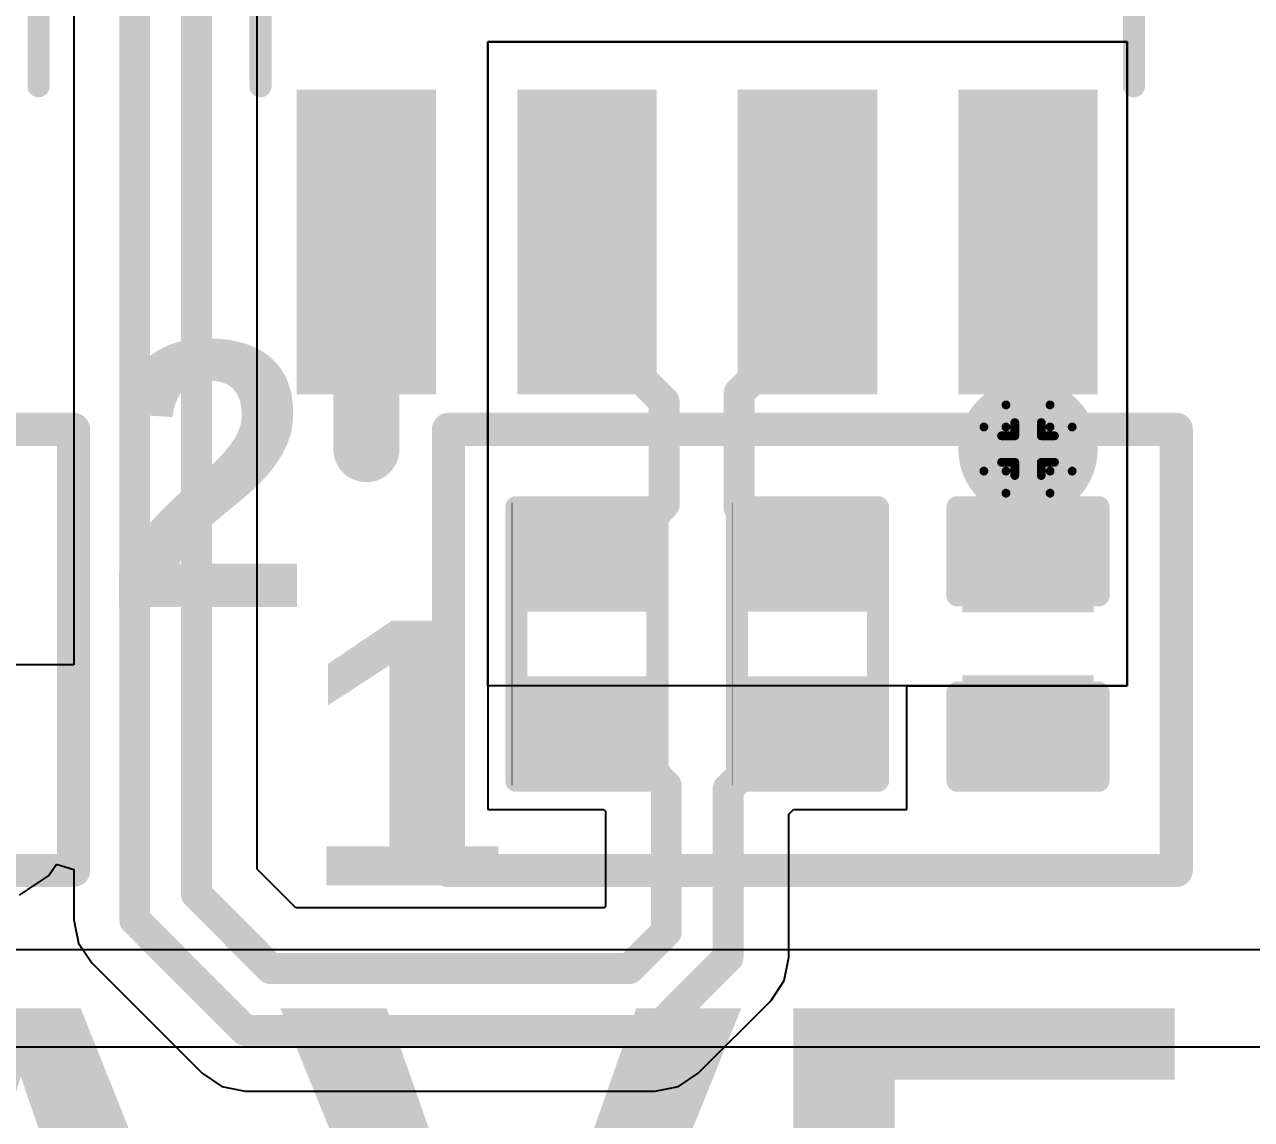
# Model space of a CAD drawing. Header units: inches. Extents: x -5 to 5258, y -4 to 5281.
# Drawn here: x 53.82 to 60.88, y 16.35 to 22.65 of the extents above; entities that cross this region are included whole.
import ezdxf

# ---------------------------------------------------------------- set-up
doc = ezdxf.new("R2010")
doc.units = ezdxf.units.IN
for name, color, linetype in [('Bottom Layer', 5, 'Continuous'), ('Bottom Solder', 6, 'Continuous'), ('Drill Drawing', 1, 'Continuous'), ('Top Layer', 1, 'Continuous'), ('Top Overlay', 2, 'Continuous'), ('Top Paste', 8, 'Continuous'), ('Top Solder', 216, 'Continuous'), ('Via Holes', 16, 'Continuous')]:
    doc.layers.add(name, color=color, linetype=linetype)
doc.styles.add('Arial Black_Bold', font='', dxfattribs={"height": 0.2})
doc.styles.add('Arial_Bold', font='', dxfattribs={"height": 0.2})
doc.styles.get('Arial Black_Bold').set_extended_font_data('Arial Black', bold=True)
doc.styles.get('Arial_Bold').set_extended_font_data('Arial', bold=True)

# ---------------------------------------------------------------- blocks, each defined once
blk = doc.blocks.new('SOIC_8_0_154___3_90___W______10')
at = {"layer": 'Top Layer'}
for points in [[(-3.474999399999999, 1.6050006), (-3.474999399999999, 2.2049994), (-1.92499996, 2.2049994), (-1.92499996, 1.6050006)], [(1.92499996, 1.6050006), (1.92499996, 2.2049994), (3.474999399999999, 2.2049994), (3.474999399999999, 1.6050006)], [(-3.474999399999999, 0.3350005999999998), (-3.474999399999999, 0.9349993999999998), (-1.92499996, 0.9349994), (-1.92499996, 0.3350006000000001)], [(1.92499996, 0.3350005999999998), (1.92499996, 0.9349993999999998), (3.474999399999999, 0.9349994), (3.474999399999999, 0.3350006000000001)], [(-3.474999399999999, -0.9349994), (-3.474999399999999, -0.3350006000000001), (-1.92499996, -0.3350005999999998), (-1.92499996, -0.9349993999999998)], [(1.92499996, -0.9349994), (1.92499996, -0.3350006000000001), (3.474999399999999, -0.3350005999999998), (3.474999399999999, -0.9349993999999998)], [(-3.474999399999999, -2.2049994), (-3.474999399999999, -1.6050006), (-1.92499996, -1.6050006), (-1.92499996, -2.2049994)], [(1.92499996, -2.2049994), (1.92499996, -1.6050006), (3.474999399999999, -1.6050006), (3.474999399999999, -2.2049994)]]:
    blk.add_hatch(color=1, dxfattribs=at).paths.add_polyline_path(points)
at = {"layer": 'Top Overlay'}
blk.add_hatch(color=2, dxfattribs=at).paths.add_polyline_path([(-1.83820816, 1.62498024), (-1.48260816, 1.62498024), (-1.48260816, 2.20918024), (-1.83820816, 2.20918024)])
at = {"layer": 'Top Paste'}
for points in [[(-3.474999399999999, 1.6050006), (-3.474999399999999, 2.2049994), (-1.92499996, 2.2049994), (-1.92499996, 1.6050006)], [(1.92499996, 1.6050006), (1.92499996, 2.2049994), (3.474999399999999, 2.2049994), (3.474999399999999, 1.6050006)], [(-3.474999399999999, 0.3350005999999998), (-3.474999399999999, 0.9349993999999998), (-1.92499996, 0.9349994), (-1.92499996, 0.3350006000000001)], [(1.92499996, 0.3350005999999998), (1.92499996, 0.9349993999999998), (3.474999399999999, 0.9349994), (3.474999399999999, 0.3350006000000001)], [(-3.474999399999999, -0.9349994), (-3.474999399999999, -0.3350006000000001), (-1.92499996, -0.3350005999999998), (-1.92499996, -0.9349993999999998)], [(1.92499996, -0.9349994), (1.92499996, -0.3350006000000001), (3.474999399999999, -0.3350005999999998), (3.474999399999999, -0.9349993999999998)], [(-3.474999399999999, -2.2049994), (-3.474999399999999, -1.6050006), (-1.92499996, -1.6050006), (-1.92499996, -2.2049994)], [(1.92499996, -2.2049994), (1.92499996, -1.6050006), (3.474999399999999, -1.6050006), (3.474999399999999, -2.2049994)]]:
    blk.add_hatch(color=8, dxfattribs=at).paths.add_polyline_path(points)
at = {"layer": 'Top Solder'}
for points in [[(-3.5765994, 1.5034006), (-3.5765994, 2.3065994), (-1.82339996, 2.3065994), (-1.82339996, 1.5034006)], [(1.82339996, 1.5034006), (1.82339996, 2.3065994), (3.5765994, 2.3065994), (3.5765994, 1.5034006)], [(-3.5765994, 0.2334005999999998), (-3.5765994, 1.0365994), (-1.82339996, 1.0365994), (-1.82339996, 0.2334006000000002)], [(1.82339996, 0.2334005999999998), (1.82339996, 1.0365994), (3.5765994, 1.0365994), (3.5765994, 0.2334006000000002)], [(-3.5765994, -1.0365994), (-3.5765994, -0.2334006000000002), (-1.82339996, -0.2334005999999998), (-1.82339996, -1.0365994)], [(1.82339996, -1.0365994), (1.82339996, -0.2334006000000002), (3.5765994, -0.2334005999999998), (3.5765994, -1.0365994)], [(-3.5765994, -2.3065994), (-3.5765994, -1.5034006), (-1.82339996, -1.5034006), (-1.82339996, -2.3065994)], [(1.82339996, -2.3065994), (1.82339996, -1.5034006), (3.5765994, -1.5034006), (3.5765994, -2.3065994)]]:
    blk.add_hatch(color=216, dxfattribs=at).paths.add_polyline_path(points)
at = {"layer": 'Top Overlay'}
for points in [[(1.8034, 2.5146, 0.127, 0.127, 0), (-1.8288, 2.5146, 0.127, 0.127, 0)], [(-3.66700054, 1.9304, 0.127, 0.127, 0), (-3.79400308, 2.0574, 0.127, 0.127, 0)], [(-3.79400054, 1.8034, 0.127, 0.127, 0), (-3.79400308, 2.0574, 0.127, 0.127, 0)], [(-3.79400054, 1.8034, 0.127, 0.127, 0), (-3.66700054, 1.9304, 0.127, 0.127, 0)], [(1.8034, -2.5146, 0.127, 0.127, 0), (-1.8288, -2.5146, 0.127, 0.127, 0)]]:
    blk.add_lwpolyline(points, format="xyseb", dxfattribs=at)
for points in [[(-1.86055, 2.5146, 0.0635, 0.0635, 1), (-1.79705, 2.5146, 0.0635, 0.0635, 1)], [(1.77165, 2.5146, 0.0635, 0.0635, 1), (1.83515, 2.5146, 0.0635, 0.0635, 1)], [(-3.82575308, 2.0574, 0.0635, 0.0635, 1), (-3.76225308, 2.0574, 0.0635, 0.0635, 1)], [(-3.82575308, 2.0574, 0.0635, 0.0635, 1), (-3.76225308, 2.0574, 0.0635, 0.0635, 1)], [(-3.69875054, 1.9304, 0.0635, 0.0635, 1), (-3.63525054, 1.9304, 0.0635, 0.0635, 1)], [(-3.69875054, 1.9304, 0.0635, 0.0635, 1), (-3.63525054, 1.9304, 0.0635, 0.0635, 1)], [(-3.82575054, 1.8034, 0.0635, 0.0635, 1), (-3.76225054, 1.8034, 0.0635, 0.0635, 1)], [(-3.82575054, 1.8034, 0.0635, 0.0635, 1), (-3.76225054, 1.8034, 0.0635, 0.0635, 1)], [(-1.86055, -2.5146, 0.0635, 0.0635, 1), (-1.79705, -2.5146, 0.0635, 0.0635, 1)], [(1.77165, -2.5146, 0.0635, 0.0635, 1), (1.83515, -2.5146, 0.0635, 0.0635, 1)]]:
    blk.add_lwpolyline(points, format="xyseb", close=True, dxfattribs=at)
blk = doc.blocks.new('SOIC_8_0_154___3_90___W______11')
at = {"layer": 'Top Layer'}
for points in [[(-3.474999399999999, 1.6050006), (-3.474999399999999, 2.2049994), (-1.92499996, 2.2049994), (-1.92499996, 1.6050006)], [(1.92499996, 1.6050006), (1.92499996, 2.2049994), (3.474999399999999, 2.2049994), (3.474999399999999, 1.6050006)], [(-3.474999399999999, 0.3350005999999998), (-3.474999399999999, 0.9349993999999998), (-1.92499996, 0.9349994), (-1.92499996, 0.3350006000000001)], [(1.92499996, 0.3350005999999998), (1.92499996, 0.9349993999999998), (3.474999399999999, 0.9349994), (3.474999399999999, 0.3350006000000001)], [(-3.474999399999999, -0.9349994), (-3.474999399999999, -0.3350006000000001), (-1.92499996, -0.3350005999999998), (-1.92499996, -0.9349993999999998)], [(1.92499996, -0.9349994), (1.92499996, -0.3350006000000001), (3.474999399999999, -0.3350005999999998), (3.474999399999999, -0.9349993999999998)], [(-3.474999399999999, -2.2049994), (-3.474999399999999, -1.6050006), (-1.92499996, -1.6050006), (-1.92499996, -2.2049994)], [(1.92499996, -2.2049994), (1.92499996, -1.6050006), (3.474999399999999, -1.6050006), (3.474999399999999, -2.2049994)]]:
    blk.add_hatch(color=1, dxfattribs=at).paths.add_polyline_path(points)
at = {"layer": 'Top Overlay'}
blk.add_hatch(color=2, dxfattribs=at).paths.add_polyline_path([(-1.83820816, 1.62576764), (-1.48260816, 1.62576764), (-1.48260816, 2.20996764), (-1.83820816, 2.20996764)])
at = {"layer": 'Top Paste'}
for points in [[(-3.474999399999999, 1.6050006), (-3.474999399999999, 2.2049994), (-1.92499996, 2.2049994), (-1.92499996, 1.6050006)], [(1.92499996, 1.6050006), (1.92499996, 2.2049994), (3.474999399999999, 2.2049994), (3.474999399999999, 1.6050006)], [(-3.474999399999999, 0.3350005999999998), (-3.474999399999999, 0.9349993999999998), (-1.92499996, 0.9349994), (-1.92499996, 0.3350006000000001)], [(1.92499996, 0.3350005999999998), (1.92499996, 0.9349993999999998), (3.474999399999999, 0.9349994), (3.474999399999999, 0.3350006000000001)], [(-3.474999399999999, -0.9349994), (-3.474999399999999, -0.3350006000000001), (-1.92499996, -0.3350005999999998), (-1.92499996, -0.9349993999999998)], [(1.92499996, -0.9349994), (1.92499996, -0.3350006000000001), (3.474999399999999, -0.3350005999999998), (3.474999399999999, -0.9349993999999998)], [(-3.474999399999999, -2.2049994), (-3.474999399999999, -1.6050006), (-1.92499996, -1.6050006), (-1.92499996, -2.2049994)], [(1.92499996, -2.2049994), (1.92499996, -1.6050006), (3.474999399999999, -1.6050006), (3.474999399999999, -2.2049994)]]:
    blk.add_hatch(color=8, dxfattribs=at).paths.add_polyline_path(points)
at = {"layer": 'Top Solder'}
for points in [[(-3.5765994, 1.5034006), (-3.5765994, 2.3065994), (-1.82339996, 2.3065994), (-1.82339996, 1.5034006)], [(1.82339996, 1.5034006), (1.82339996, 2.3065994), (3.5765994, 2.3065994), (3.5765994, 1.5034006)], [(-3.5765994, 0.2334005999999998), (-3.5765994, 1.0365994), (-1.82339996, 1.0365994), (-1.82339996, 0.2334006000000002)], [(1.82339996, 0.2334005999999998), (1.82339996, 1.0365994), (3.5765994, 1.0365994), (3.5765994, 0.2334006000000002)], [(-3.5765994, -1.0365994), (-3.5765994, -0.2334006000000002), (-1.82339996, -0.2334005999999998), (-1.82339996, -1.0365994)], [(1.82339996, -1.0365994), (1.82339996, -0.2334006000000002), (3.5765994, -0.2334005999999998), (3.5765994, -1.0365994)], [(-3.5765994, -2.3065994), (-3.5765994, -1.5034006), (-1.82339996, -1.5034006), (-1.82339996, -2.3065994)], [(1.82339996, -2.3065994), (1.82339996, -1.5034006), (3.5765994, -1.5034006), (3.5765994, -2.3065994)]]:
    blk.add_hatch(color=216, dxfattribs=at).paths.add_polyline_path(points)
at = {"layer": 'Top Overlay'}
for points in [[(1.8034, 2.5146, 0.127, 0.127, 0), (-1.8288, 2.5146, 0.127, 0.127, 0)], [(-3.66700054, 1.9304, 0.127, 0.127, 0), (-3.79400308, 2.0574, 0.127, 0.127, 0)], [(-3.79400054, 1.8034, 0.127, 0.127, 0), (-3.79400308, 2.0574, 0.127, 0.127, 0)], [(-3.79400054, 1.8034, 0.127, 0.127, 0), (-3.66700054, 1.9304, 0.127, 0.127, 0)], [(1.8034, -2.5146, 0.127, 0.127, 0), (-1.8288, -2.5146, 0.127, 0.127, 0)]]:
    blk.add_lwpolyline(points, format="xyseb", dxfattribs=at)
for points in [[(-1.86055, 2.5146, 0.0635, 0.0635, 1), (-1.79705, 2.5146, 0.0635, 0.0635, 1)], [(1.77165, 2.5146, 0.0635, 0.0635, 1), (1.83515, 2.5146, 0.0635, 0.0635, 1)], [(-3.82575308, 2.0574, 0.0635, 0.0635, 1), (-3.76225308, 2.0574, 0.0635, 0.0635, 1)], [(-3.82575308, 2.0574, 0.0635, 0.0635, 1), (-3.76225308, 2.0574, 0.0635, 0.0635, 1)], [(-3.69875054, 1.9304, 0.0635, 0.0635, 1), (-3.63525054, 1.9304, 0.0635, 0.0635, 1)], [(-3.69875054, 1.9304, 0.0635, 0.0635, 1), (-3.63525054, 1.9304, 0.0635, 0.0635, 1)], [(-3.82575054, 1.8034, 0.0635, 0.0635, 1), (-3.76225054, 1.8034, 0.0635, 0.0635, 1)], [(-3.82575054, 1.8034, 0.0635, 0.0635, 1), (-3.76225054, 1.8034, 0.0635, 0.0635, 1)], [(-1.86055, -2.5146, 0.0635, 0.0635, 1), (-1.79705, -2.5146, 0.0635, 0.0635, 1)], [(1.77165, -2.5146, 0.0635, 0.0635, 1), (1.83515, -2.5146, 0.0635, 0.0635, 1)]]:
    blk.add_lwpolyline(points, format="xyseb", close=True, dxfattribs=at)
blk = doc.blocks.new('R___0402_70')
at = {"layer": 'Top Layer'}
for points in [[(-0.6985, -0.3175), (-0.6985, 0.3174999999999999), (-0.2413000000000001, 0.3175), (-0.2412999999999999, -0.3174999999999999)], [(0.2413000000000001, -0.3175), (0.2412999999999999, 0.3174999999999999), (0.6985, 0.3175), (0.6985, -0.3174999999999999)]]:
    blk.add_hatch(color=1, dxfattribs=at).paths.add_polyline_path(points)
at = {"layer": 'Top Paste'}
for points in [[(-0.6985, -0.3175), (-0.6985, 0.3174999999999999), (-0.2413000000000001, 0.3175), (-0.2412999999999999, -0.3174999999999999)], [(0.2413000000000001, -0.3175), (0.2412999999999999, 0.3174999999999999), (0.6985, 0.3175), (0.6985, -0.3174999999999999)]]:
    blk.add_hatch(color=8, dxfattribs=at).paths.add_polyline_path(points)
at = {"layer": 'Top Solder'}
for points in [[(-0.75350116, -0.3725011600000001), (-0.75350116, 0.3725011599999999), (-0.18629884, 0.3725011600000001), (-0.1862988399999999, -0.3725011599999999)], [(0.18629884, -0.3725011600000001), (0.1862988399999999, 0.3725011599999999), (0.75350116, 0.3725011600000001), (0.75350116, -0.3725011599999999)]]:
    blk.add_hatch(color=216, dxfattribs=at).paths.add_polyline_path(points)
at = {"layer": 'Top Overlay'}
for points in [[(0.7874, 0.4064, 0.127, 0.127, 0), (-0.7874, 0.4064, 0.127, 0.127, 0)], [(-0.7874, -0.4064, 0.127, 0.127, 0), (-0.7874, 0.4064, 0.127, 0.127, 0)], [(0.7874, -0.4064, 0.127, 0.127, 0), (0.7874, 0.4064, 0.127, 0.127, 0)], [(0.7874, -0.4064, 0.127, 0.127, 0), (-0.7874, -0.4064, 0.127, 0.127, 0)], [(0.8128, -0.4318, 0.0032258, 0.0032258, 0), (-0.8128, -0.4318, 0.0032258, 0.0032258, 0)]]:
    blk.add_lwpolyline(points, format="xyseb", dxfattribs=at)
for points in [[(-0.8191499999999999, 0.4064, 0.0635, 0.0635, 1), (-0.7556499999999999, 0.4064, 0.0635, 0.0635, 1)], [(-0.8191499999999999, 0.4064, 0.0635, 0.0635, 1), (-0.7556499999999999, 0.4064, 0.0635, 0.0635, 1)], [(0.7556499999999999, 0.4064, 0.0635, 0.0635, 1), (0.8191499999999999, 0.4064, 0.0635, 0.0635, 1)], [(0.7556499999999999, 0.4064, 0.0635, 0.0635, 1), (0.8191499999999999, 0.4064, 0.0635, 0.0635, 1)], [(-0.8191499999999999, -0.4064, 0.0635, 0.0635, 1), (-0.7556499999999999, -0.4064, 0.0635, 0.0635, 1)], [(-0.8191499999999999, -0.4064, 0.0635, 0.0635, 1), (-0.7556499999999999, -0.4064, 0.0635, 0.0635, 1)], [(0.7556499999999999, -0.4064, 0.0635, 0.0635, 1), (0.8191499999999999, -0.4064, 0.0635, 0.0635, 1)], [(0.7556499999999999, -0.4064, 0.0635, 0.0635, 1), (0.8191499999999999, -0.4064, 0.0635, 0.0635, 1)], [(-0.81360518, -0.4318, 0.0016129, 0.0016129, 1), (-0.8119948199999999, -0.4318, 0.0016129, 0.0016129, 1)], [(0.8119948199999999, -0.4318, 0.0016129, 0.0016129, 1), (0.81360518, -0.4318, 0.0016129, 0.0016129, 1)]]:
    blk.add_lwpolyline(points, format="xyseb", close=True, dxfattribs=at)
blk = doc.blocks.new('R___0402_71')
at = {"layer": 'Top Layer'}
for points in [[(-0.6985, -0.3175), (-0.6985, 0.3174999999999999), (-0.2413000000000001, 0.3175), (-0.2412999999999999, -0.3174999999999999)], [(0.2413000000000001, -0.3175), (0.2412999999999999, 0.3174999999999999), (0.6985, 0.3175), (0.6985, -0.3174999999999999)]]:
    blk.add_hatch(color=1, dxfattribs=at).paths.add_polyline_path(points)
at = {"layer": 'Top Paste'}
for points in [[(-0.6985, -0.3175), (-0.6985, 0.3174999999999999), (-0.2413000000000001, 0.3175), (-0.2412999999999999, -0.3174999999999999)], [(0.2413000000000001, -0.3175), (0.2412999999999999, 0.3174999999999999), (0.6985, 0.3175), (0.6985, -0.3174999999999999)]]:
    blk.add_hatch(color=8, dxfattribs=at).paths.add_polyline_path(points)
at = {"layer": 'Top Solder'}
for points in [[(-0.75350116, -0.3725011600000001), (-0.75350116, 0.3725011599999999), (-0.18629884, 0.3725011600000001), (-0.1862988399999999, -0.3725011599999999)], [(0.18629884, -0.3725011600000001), (0.1862988399999999, 0.3725011599999999), (0.75350116, 0.3725011600000001), (0.75350116, -0.3725011599999999)]]:
    blk.add_hatch(color=216, dxfattribs=at).paths.add_polyline_path(points)
at = {"layer": 'Top Overlay'}
for points in [[(0.7874, 0.4064, 0.127, 0.127, 0), (-0.7874, 0.4064, 0.127, 0.127, 0)], [(-0.7874, -0.4064, 0.127, 0.127, 0), (-0.7874, 0.4064, 0.127, 0.127, 0)], [(0.7874, -0.4064, 0.127, 0.127, 0), (0.7874, 0.4064, 0.127, 0.127, 0)], [(0.7874, -0.4064, 0.127, 0.127, 0), (-0.7874, -0.4064, 0.127, 0.127, 0)], [(0.8128, -0.4318, 0.0032258, 0.0032258, 0), (-0.8128, -0.4318, 0.0032258, 0.0032258, 0)]]:
    blk.add_lwpolyline(points, format="xyseb", dxfattribs=at)
for points in [[(-0.8191499999999999, 0.4064, 0.0635, 0.0635, 1), (-0.7556499999999999, 0.4064, 0.0635, 0.0635, 1)], [(-0.8191499999999999, 0.4064, 0.0635, 0.0635, 1), (-0.7556499999999999, 0.4064, 0.0635, 0.0635, 1)], [(0.7556499999999999, 0.4064, 0.0635, 0.0635, 1), (0.8191499999999999, 0.4064, 0.0635, 0.0635, 1)], [(0.7556499999999999, 0.4064, 0.0635, 0.0635, 1), (0.8191499999999999, 0.4064, 0.0635, 0.0635, 1)], [(-0.8191499999999999, -0.4064, 0.0635, 0.0635, 1), (-0.7556499999999999, -0.4064, 0.0635, 0.0635, 1)], [(-0.8191499999999999, -0.4064, 0.0635, 0.0635, 1), (-0.7556499999999999, -0.4064, 0.0635, 0.0635, 1)], [(0.7556499999999999, -0.4064, 0.0635, 0.0635, 1), (0.8191499999999999, -0.4064, 0.0635, 0.0635, 1)], [(0.7556499999999999, -0.4064, 0.0635, 0.0635, 1), (0.8191499999999999, -0.4064, 0.0635, 0.0635, 1)], [(-0.81360518, -0.4318, 0.0016129, 0.0016129, 1), (-0.8119948199999999, -0.4318, 0.0016129, 0.0016129, 1)], [(0.8119948199999999, -0.4318, 0.0016129, 0.0016129, 1), (0.81360518, -0.4318, 0.0016129, 0.0016129, 1)]]:
    blk.add_lwpolyline(points, format="xyseb", close=True, dxfattribs=at)
blk = doc.blocks.new('C___0402_150')
at = {"layer": 'Top Layer'}
for points in [[(-0.6985, -0.3175), (-0.6985, 0.3175), (-0.2412999999999999, 0.3175), (-0.2413, -0.3175)], [(0.2412999999999999, -0.3175), (0.2413, 0.3175), (0.6985, 0.3175), (0.6985, -0.3175)]]:
    blk.add_hatch(color=1, dxfattribs=at).paths.add_polyline_path(points)
at = {"layer": 'Top Paste'}
for points in [[(-0.6985, -0.3175), (-0.6985, 0.3175), (-0.2412999999999999, 0.3175), (-0.2413, -0.3175)], [(0.2412999999999999, -0.3175), (0.2413, 0.3175), (0.6985, 0.3175), (0.6985, -0.3175)]]:
    blk.add_hatch(color=8, dxfattribs=at).paths.add_polyline_path(points)
at = {"layer": 'Top Solder'}
for points in [[(-0.7584998799999999, -0.37749988), (-0.7584998799999999, 0.37749988), (-0.18130012, 0.37749988), (-0.18130012, -0.37749988)], [(0.18130012, -0.37749988), (0.18130012, 0.37749988), (0.7584998799999999, 0.37749988), (0.7584998799999999, -0.37749988)]]:
    blk.add_hatch(color=216, dxfattribs=at).paths.add_polyline_path(points)
at = {"layer": 'Top Overlay'}
for points in [[(-0.7874, 0.4064, 0.127, 0.127, 0), (-0.7874, -0.4064, 0.127, 0.127, 0)], [(-0.7874, 0.4064, 0.127, 0.127, 0), (-0.2794, 0.4064, 0.127, 0.127, 0)], [(0.2794, 0.4064, 0.127, 0.127, 0), (0.7874, 0.4064, 0.127, 0.127, 0)], [(0.7874, 0.4064, 0.127, 0.127, 0), (0.7874, -0.4064, 0.127, 0.127, 0)], [(-0.7874, -0.4064, 0.127, 0.127, 0), (-0.2794, -0.4064, 0.127, 0.127, 0)], [(0.2794, -0.4064, 0.127, 0.127, 0), (0.7874, -0.4064, 0.127, 0.127, 0)]]:
    blk.add_lwpolyline(points, format="xyseb", dxfattribs=at)
for points in [[(-0.8191499999999999, 0.4064, 0.0635, 0.0635, 1), (-0.7556499999999999, 0.4064, 0.0635, 0.0635, 1)], [(-0.8191499999999999, 0.4064, 0.0635, 0.0635, 1), (-0.7556499999999999, 0.4064, 0.0635, 0.0635, 1)], [(-0.31115, 0.4064, 0.0635, 0.0635, 1), (-0.24765, 0.4064, 0.0635, 0.0635, 1)], [(0.24765, 0.4064, 0.0635, 0.0635, 1), (0.31115, 0.4064, 0.0635, 0.0635, 1)], [(0.7556499999999999, 0.4064, 0.0635, 0.0635, 1), (0.8191499999999999, 0.4064, 0.0635, 0.0635, 1)], [(0.7556499999999999, 0.4064, 0.0635, 0.0635, 1), (0.8191499999999999, 0.4064, 0.0635, 0.0635, 1)], [(-0.8191499999999999, -0.4064, 0.0635, 0.0635, 1), (-0.7556499999999999, -0.4064, 0.0635, 0.0635, 1)], [(-0.8191499999999999, -0.4064, 0.0635, 0.0635, 1), (-0.7556499999999999, -0.4064, 0.0635, 0.0635, 1)], [(-0.31115, -0.4064, 0.0635, 0.0635, 1), (-0.24765, -0.4064, 0.0635, 0.0635, 1)], [(0.24765, -0.4064, 0.0635, 0.0635, 1), (0.31115, -0.4064, 0.0635, 0.0635, 1)], [(0.7556499999999999, -0.4064, 0.0635, 0.0635, 1), (0.8191499999999999, -0.4064, 0.0635, 0.0635, 1)], [(0.7556499999999999, -0.4064, 0.0635, 0.0635, 1), (0.8191499999999999, -0.4064, 0.0635, 0.0635, 1)]]:
    blk.add_lwpolyline(points, format="xyseb", close=True, dxfattribs=at)

msp = doc.modelspace()

# ---------------------------------------------------------------- hatches: boundary and pattern name
at = {"layer": 'Bottom Layer'}
h = msp.add_hatch(color=5, dxfattribs=at)
edge = h.paths.add_edge_path()
edge.add_arc((59.5981663, 20.20633246), 0.2999994, 0, 360)
at = {"layer": 'Bottom Solder'}
h = msp.add_hatch(color=6, dxfattribs=at)
edge = h.paths.add_edge_path()
edge.add_arc((59.5981663, 20.20633246), 0.4015993999999999, 0, 360)
at = {"layer": 'Top Layer'}
h = msp.add_hatch(color=1, dxfattribs=at)
edge = h.paths.add_edge_path()
edge.add_arc((59.5981663, 20.20633246), 0.2999994, 0, 360)
at = {"layer": 'Top Solder'}
h = msp.add_hatch(color=216, dxfattribs=at)
edge = h.paths.add_edge_path()
edge.add_arc((59.5981663, 20.20633246), 0.4015993999999999, 0, 360)
at = {"layer": 'Via Holes'}
h = msp.add_hatch(color=7, dxfattribs=at)
edge = h.paths.add_edge_path()
edge.add_arc((59.5981663, 20.20633246), 0.1499997, 0, 360)

# ---------------------------------------------------------------- linework, layer by layer
at = {"layer": 'Bottom Layer'}
for p, q in [((62.8396, 17.3228), (52.02141487999999, 17.3228)), ((12.16703942, 16.764), (63.373, 16.764))]:
    msp.add_line(p, q, dxfattribs=at)
at = {"layer": 'Drill Drawing'}
for points in [[(59.4711663, 20.33333246, 0.0508, 0.0508, 0), (59.4711663, 20.46033246, 0.0508, 0.0508, 0)], [(59.4711663, 20.46033246, 0.0508, 0.0508, 0), (59.7251663, 20.46033246, 0.0508, 0.0508, 0)], [(59.7251663, 20.33333246, 0.0508, 0.0508, 0), (59.7251663, 20.46033246, 0.0508, 0.0508, 0)], [(59.34416629999999, 20.07933246, 0.0508, 0.0508, 0), (59.34416629999999, 20.33333246, 0.0508, 0.0508, 0)], [(59.34416629999999, 20.33333246, 0.0508, 0.0508, 0), (59.4711663, 20.33333246, 0.0508, 0.0508, 0)], [(59.5219663, 20.28253246, 0.0508, 0.0508, 0), (59.5219663, 20.35873246, 0.0508, 0.0508, 0)], [(59.5219663, 20.35873246, 0.0508, 0.0508, 0), (59.6743663, 20.35873246, 0.0508, 0.0508, 0)], [(59.6743663, 20.28253246, 0.0508, 0.0508, 0), (59.6743663, 20.35873246, 0.0508, 0.0508, 0)], [(59.7251663, 20.33333246, 0.0508, 0.0508, 0), (59.85216629999999, 20.33333246, 0.0508, 0.0508, 0)], [(59.85216629999999, 20.07933246, 0.0508, 0.0508, 0), (59.85216629999999, 20.33333246, 0.0508, 0.0508, 0)], [(59.4457663, 20.13013246, 0.0508, 0.0508, 0), (59.4457663, 20.28253246, 0.0508, 0.0508, 0)], [(59.4457663, 20.28253246, 0.0508, 0.0508, 0), (59.5219663, 20.28253246, 0.0508, 0.0508, 0)], [(59.6743663, 20.28253246, 0.0508, 0.0508, 0), (59.7505663, 20.28253246, 0.0508, 0.0508, 0)], [(59.7505663, 20.13013246, 0.0508, 0.0508, 0), (59.7505663, 20.28253246, 0.0508, 0.0508, 0)], [(59.4457663, 20.13013246, 0.0508, 0.0508, 0), (59.5219663, 20.13013246, 0.0508, 0.0508, 0)], [(59.5219663, 20.05393246, 0.0508, 0.0508, 0), (59.5219663, 20.13013246, 0.0508, 0.0508, 0)], [(59.6743663, 20.13013246, 0.0508, 0.0508, 0), (59.7505663, 20.13013246, 0.0508, 0.0508, 0)], [(59.6743663, 20.05393246, 0.0508, 0.0508, 0), (59.6743663, 20.13013246, 0.0508, 0.0508, 0)], [(59.34416629999999, 20.07933246, 0.0508, 0.0508, 0), (59.4711663, 20.07933246, 0.0508, 0.0508, 0)], [(59.4711663, 19.95233246, 0.0508, 0.0508, 0), (59.4711663, 20.07933246, 0.0508, 0.0508, 0)], [(59.5219663, 20.05393246, 0.0508, 0.0508, 0), (59.6743663, 20.05393246, 0.0508, 0.0508, 0)], [(59.7251663, 20.07933246, 0.0508, 0.0508, 0), (59.85216629999999, 20.07933246, 0.0508, 0.0508, 0)], [(59.7251663, 19.95233246, 0.0508, 0.0508, 0), (59.7251663, 20.07933246, 0.0508, 0.0508, 0)], [(59.4711663, 19.95233246, 0.0508, 0.0508, 0), (59.7251663, 19.95233246, 0.0508, 0.0508, 0)]]:
    msp.add_lwpolyline(points, format="xyseb", dxfattribs=at)
for points in [[(59.4584663, 20.46033246, 0.0254, 0.0254, 1), (59.4838663, 20.46033246, 0.0254, 0.0254, 1)], [(59.4584663, 20.46033246, 0.0254, 0.0254, 1), (59.4838663, 20.46033246, 0.0254, 0.0254, 1)], [(59.7124663, 20.46033246, 0.0254, 0.0254, 1), (59.7378663, 20.46033246, 0.0254, 0.0254, 1)], [(59.7124663, 20.46033246, 0.0254, 0.0254, 1), (59.7378663, 20.46033246, 0.0254, 0.0254, 1)], [(59.3314663, 20.33333246, 0.0254, 0.0254, 1), (59.3568663, 20.33333246, 0.0254, 0.0254, 1)], [(59.3314663, 20.33333246, 0.0254, 0.0254, 1), (59.3568663, 20.33333246, 0.0254, 0.0254, 1)], [(59.4584663, 20.33333246, 0.0254, 0.0254, 1), (59.4838663, 20.33333246, 0.0254, 0.0254, 1)], [(59.4584663, 20.33333246, 0.0254, 0.0254, 1), (59.4838663, 20.33333246, 0.0254, 0.0254, 1)], [(59.50926629999999, 20.35873246, 0.0254, 0.0254, 1), (59.5346663, 20.35873246, 0.0254, 0.0254, 1)], [(59.50926629999999, 20.35873246, 0.0254, 0.0254, 1), (59.5346663, 20.35873246, 0.0254, 0.0254, 1)], [(59.6616663, 20.35873246, 0.0254, 0.0254, 1), (59.6870663, 20.35873246, 0.0254, 0.0254, 1)], [(59.6616663, 20.35873246, 0.0254, 0.0254, 1), (59.6870663, 20.35873246, 0.0254, 0.0254, 1)], [(59.7124663, 20.33333246, 0.0254, 0.0254, 1), (59.7378663, 20.33333246, 0.0254, 0.0254, 1)], [(59.7124663, 20.33333246, 0.0254, 0.0254, 1), (59.7378663, 20.33333246, 0.0254, 0.0254, 1)], [(59.8394663, 20.33333246, 0.0254, 0.0254, 1), (59.8648663, 20.33333246, 0.0254, 0.0254, 1)], [(59.8394663, 20.33333246, 0.0254, 0.0254, 1), (59.8648663, 20.33333246, 0.0254, 0.0254, 1)], [(59.4330663, 20.28253246, 0.0254, 0.0254, 1), (59.4584663, 20.28253246, 0.0254, 0.0254, 1)], [(59.4330663, 20.28253246, 0.0254, 0.0254, 1), (59.4584663, 20.28253246, 0.0254, 0.0254, 1)], [(59.50926629999999, 20.28253246, 0.0254, 0.0254, 1), (59.5346663, 20.28253246, 0.0254, 0.0254, 1)], [(59.50926629999999, 20.28253246, 0.0254, 0.0254, 1), (59.5346663, 20.28253246, 0.0254, 0.0254, 1)], [(59.6616663, 20.28253246, 0.0254, 0.0254, 1), (59.6870663, 20.28253246, 0.0254, 0.0254, 1)], [(59.6616663, 20.28253246, 0.0254, 0.0254, 1), (59.6870663, 20.28253246, 0.0254, 0.0254, 1)], [(59.7378663, 20.28253246, 0.0254, 0.0254, 1), (59.7632663, 20.28253246, 0.0254, 0.0254, 1)], [(59.7378663, 20.28253246, 0.0254, 0.0254, 1), (59.7632663, 20.28253246, 0.0254, 0.0254, 1)], [(59.4330663, 20.13013246, 0.0254, 0.0254, 1), (59.4584663, 20.13013246, 0.0254, 0.0254, 1)], [(59.4330663, 20.13013246, 0.0254, 0.0254, 1), (59.4584663, 20.13013246, 0.0254, 0.0254, 1)], [(59.50926629999999, 20.13013246, 0.0254, 0.0254, 1), (59.5346663, 20.13013246, 0.0254, 0.0254, 1)], [(59.50926629999999, 20.13013246, 0.0254, 0.0254, 1), (59.5346663, 20.13013246, 0.0254, 0.0254, 1)], [(59.6616663, 20.13013246, 0.0254, 0.0254, 1), (59.6870663, 20.13013246, 0.0254, 0.0254, 1)], [(59.6616663, 20.13013246, 0.0254, 0.0254, 1), (59.6870663, 20.13013246, 0.0254, 0.0254, 1)], [(59.7378663, 20.13013246, 0.0254, 0.0254, 1), (59.7632663, 20.13013246, 0.0254, 0.0254, 1)], [(59.7378663, 20.13013246, 0.0254, 0.0254, 1), (59.7632663, 20.13013246, 0.0254, 0.0254, 1)], [(59.3314663, 20.07933246, 0.0254, 0.0254, 1), (59.3568663, 20.07933246, 0.0254, 0.0254, 1)], [(59.3314663, 20.07933246, 0.0254, 0.0254, 1), (59.3568663, 20.07933246, 0.0254, 0.0254, 1)], [(59.4584663, 20.07933246, 0.0254, 0.0254, 1), (59.4838663, 20.07933246, 0.0254, 0.0254, 1)], [(59.4584663, 20.07933246, 0.0254, 0.0254, 1), (59.4838663, 20.07933246, 0.0254, 0.0254, 1)], [(59.50926629999999, 20.05393246, 0.0254, 0.0254, 1), (59.5346663, 20.05393246, 0.0254, 0.0254, 1)], [(59.50926629999999, 20.05393246, 0.0254, 0.0254, 1), (59.5346663, 20.05393246, 0.0254, 0.0254, 1)], [(59.6616663, 20.05393246, 0.0254, 0.0254, 1), (59.6870663, 20.05393246, 0.0254, 0.0254, 1)], [(59.6616663, 20.05393246, 0.0254, 0.0254, 1), (59.6870663, 20.05393246, 0.0254, 0.0254, 1)], [(59.7124663, 20.07933246, 0.0254, 0.0254, 1), (59.7378663, 20.07933246, 0.0254, 0.0254, 1)], [(59.7124663, 20.07933246, 0.0254, 0.0254, 1), (59.7378663, 20.07933246, 0.0254, 0.0254, 1)], [(59.8394663, 20.07933246, 0.0254, 0.0254, 1), (59.8648663, 20.07933246, 0.0254, 0.0254, 1)], [(59.8394663, 20.07933246, 0.0254, 0.0254, 1), (59.8648663, 20.07933246, 0.0254, 0.0254, 1)], [(59.4584663, 19.95233246, 0.0254, 0.0254, 1), (59.4838663, 19.95233246, 0.0254, 0.0254, 1)], [(59.4584663, 19.95233246, 0.0254, 0.0254, 1), (59.4838663, 19.95233246, 0.0254, 0.0254, 1)], [(59.7124663, 19.95233246, 0.0254, 0.0254, 1), (59.7378663, 19.95233246, 0.0254, 0.0254, 1)], [(59.7124663, 19.95233246, 0.0254, 0.0254, 1), (59.7378663, 19.95233246, 0.0254, 0.0254, 1)]]:
    msp.add_lwpolyline(points, format="xyseb", close=True, dxfattribs=at)
at = {"layer": 'Top Layer'}
for p, q in [((54.10445872, 24.35733), (54.10445872, 18.96351808)), ((55.15929532, 17.78791972), (55.15929532, 24.0454815)), ((56.48670694, 18.84288078), (56.48670694, 22.55115632)), ((56.48670694, 22.55115632), (60.16954438, 22.55115632)), ((60.16954438, 22.55115632), (56.48670694, 22.55115632)), ((56.48670694, 22.55115632), (56.48670694, 18.84288078)), ((60.16954438, 22.55115632), (60.16954438, 18.84288078)), ((60.16954438, 20.03668078), (60.16954438, 22.55115632)), ((60.16954438, 18.84288078), (60.16954438, 20.03668078)), ((54.10445872, 18.96351808), (44.64354038, 18.96351808)), ((60.16954438, 18.84288078), (56.48670694, 18.84288078)), ((56.48670694, 18.84288078), (56.48670694, 18.13147758)), ((58.89970693999999, 18.13147758), (58.89970693999999, 18.84288078)), ((58.89970693999999, 18.84288078), (60.16954438, 18.84288078)), ((56.48670694, 18.13147758), (57.15601726, 18.13147758)), ((57.15601726, 18.13147758), (57.16578864, 18.1217062)), ((57.16578864, 18.1217062), (57.16578864, 17.57177334)), ((58.22062523999999, 18.10506412), (58.2470387, 18.13147758)), ((58.22062523999999, 17.27967842), (58.22062523999999, 18.10506412)), ((58.2470387, 18.13147758), (58.89970693999999, 18.13147758)), ((53.95837316, 17.7497232), (54.00285872, 17.81629914)), ((54.00285872, 17.81629914), (54.10445872, 17.78547878)), ((53.79033692, 17.63744504), (53.95837316, 17.7497232)), ((54.10445872, 17.78547878), (54.10445872, 17.49580702)), ((55.38216, 17.5650525), (55.15929532, 17.78791972)), ((57.15906525999999, 17.5650525), (55.38216, 17.5650525)), ((57.16578864, 17.57177334), (57.15906525999999, 17.5650525)), ((54.10445872, 17.49580702), (54.13107283999999, 17.36201252)), ((54.13107283999999, 17.36201252), (54.20685881999999, 17.24858882)), ((54.20685881999999, 17.24858882), (54.41516676, 17.04028088)), ((58.19401112, 17.14587376), (58.22062778, 17.27966572)), ((58.22062778, 17.27966572), (58.22062523999999, 17.27967842)), ((58.11822513999999, 17.03244752), (58.19401112, 17.14587376)), ((54.41516676, 17.04028088), (54.41517438, 17.0402758)), ((54.41517438, 17.0402758), (54.63451354, 16.82093918)), ((57.69839362, 16.612616), (58.11821751999999, 17.03244244)), ((58.11821751999999, 17.03244244), (58.11822513999999, 17.03244752)), ((54.63451354, 16.82093918), (54.6345237, 16.82092394)), ((54.6345237, 16.82092394), (54.84283163999999, 16.612616)), ((54.84283163999999, 16.612616), (54.95625534, 16.53683002)), ((57.58496991999999, 16.53683002), (57.69839362, 16.612616)), ((54.95625534, 16.53683002), (55.09004984, 16.5102159)), ((57.45117542, 16.5102159), (57.58496991999999, 16.53683002)), ((55.09004984, 16.5102159), (57.45117542, 16.5102159))]:
    msp.add_line(p, q, dxfattribs=at)
for points in [[(54.45407702, 17.49580702, 0.1778, 0.1778, 0), (54.45407702, 24.33759166, 0.1778, 0.1778, 0)], [(54.80967702, 17.64309908, 0.1778, 0.1778, 0), (54.80967702, 24.1902996, 0.1778, 0.1778, 0)], [(55.7881536, 20.20635024, 0.3809999999999999, 0.3809999999999999, 0), (55.7881536, 21.39832398, 0.3809999999999999, 0.3809999999999999, 0)], [(59.5981536, 21.39832398, 0.3809999999999999, 0.3809999999999999, 0), (59.59815868, 21.3983189, 0.3809999999999999, 0.3809999999999999, 0)], [(59.59815868, 20.20634516, 0.3809999999999999, 0.3809999999999999, 0), (59.59815868, 21.3983189, 0.3809999999999999, 0.3809999999999999, 0)], [(57.05815868, 20.92331858, 0.1778, 0.1778, 0), (57.05815868, 21.39832398, 0.1778, 0.1778, 0)], [(58.32815867999999, 20.92332112, 0.1778, 0.1778, 0), (58.32815867999999, 21.39832144, 0.1778, 0.1778, 0)], [(57.05815868, 20.92331858, 0.1778, 0.1778, 0), (57.26925299999999, 20.71222426, 0.1778, 0.1778, 0)], [(58.11705419999999, 20.71222426, 0.1778, 0.1778, 0), (58.32815106, 20.92332112, 0.1778, 0.1778, 0)], [(58.32815106, 20.92332112, 0.1778, 0.1778, 0), (58.32815867999999, 20.92332112, 0.1778, 0.1778, 0)], [(57.26925299999999, 20.71222426, 0.1778, 0.1778, 0), (57.26925808, 20.71222426, 0.1778, 0.1778, 0)], [(57.26925808, 20.71222426, 0.1778, 0.1778, 0), (57.50291014, 20.4785722, 0.1778, 0.1778, 0)], [(57.93471013999999, 20.52987258, 0.1778, 0.1778, 0), (58.11705419999999, 20.71221664, 0.1778, 0.1778, 0)], [(58.11705419999999, 20.71221664, 0.1778, 0.1778, 0), (58.11705419999999, 20.71222426, 0.1778, 0.1778, 0)], [(57.50291014, 19.88714082, 0.1778, 0.1778, 0), (57.50291014, 20.4785722, 0.1778, 0.1778, 0)], [(57.93471013999999, 19.86646522, 0.1778, 0.1778, 0), (57.93471013999999, 20.52987258, 0.1778, 0.1778, 0)], [(59.59810534, 20.2062715, 0.3809999999999999, 0.3809999999999999, 0), (59.5981663, 20.20633246, 0.3809999999999999, 0.3809999999999999, 0)], [(59.59810534, 19.55403506, 0.3809999999999999, 0.3809999999999999, 0), (59.59810534, 20.2062715, 0.3809999999999999, 0.3809999999999999, 0)], [(59.59815613999999, 20.20634262, 0.3809999999999999, 0.3809999999999999, 0), (59.59815868, 20.20634516, 0.3809999999999999, 0.3809999999999999, 0)], [(57.30934689999999, 19.69357758, 0.1778, 0.1778, 0), (57.50291014, 19.88714082, 0.1778, 0.1778, 0)], [(57.93471013999999, 19.86646522, 0.1778, 0.1778, 0), (58.09954344, 19.70163192, 0.1778, 0.1778, 0)], [(57.05815868, 19.55397918, 0.1778, 0.1778, 0), (57.19775708, 19.69357758, 0.1778, 0.1778, 0)], [(57.19775708, 19.69357758, 0.1778, 0.1778, 0), (57.30934689999999, 19.69357758, 0.1778, 0.1778, 0)], [(59.59810534, 19.55403506, 0.3809999999999999, 0.3809999999999999, 0), (59.59815868, 19.55398172, 0.3809999999999999, 0.3809999999999999, 0)], [(57.05820694, 18.61407758, 0.1778, 0.1778, 0), (57.19790694, 18.47437758, 0.1778, 0.1778, 0)], [(58.18850693999999, 18.47437758, 0.1778, 0.1778, 0), (58.32820693999999, 18.61407758, 0.1778, 0.1778, 0)], [(57.19790694, 18.47437758, 0.1778, 0.1778, 0), (57.30755366, 18.47437758, 0.1778, 0.1778, 0)], [(57.30755366, 18.47437758, 0.1778, 0.1778, 0), (57.51540693999999, 18.2665243, 0.1778, 0.1778, 0)], [(57.87100694, 18.24988222, 0.1778, 0.1778, 0), (58.0955023, 18.47437758, 0.1778, 0.1778, 0)], [(58.0955023, 18.47437758, 0.1778, 0.1778, 0), (58.18850693999999, 18.47437758, 0.1778, 0.1778, 0)], [(57.51540693999999, 17.42695778, 0.1778, 0.1778, 0), (57.51540693999999, 18.2665243, 0.1778, 0.1778, 0)], [(57.87100694, 17.27966572, 0.1778, 0.1778, 0), (57.87100694, 18.24988222, 0.1778, 0.1778, 0)], [(54.80967702, 17.64309908, 0.1778, 0.1778, 0), (54.80967955999999, 17.64309908, 0.1778, 0.1778, 0)], [(54.80967955999999, 17.64309908, 0.1778, 0.1778, 0), (55.2373419, 17.21543674, 0.1778, 0.1778, 0)], [(54.45407702, 17.49580702, 0.1778, 0.1778, 0), (54.66238496, 17.28749908, 0.1778, 0.1778, 0)], [(57.30388336, 17.2154342, 0.1778, 0.1778, 0), (57.51540693999999, 17.42695778, 0.1778, 0.1778, 0)], [(54.66238496, 17.28749908, 0.1778, 0.1778, 0), (54.66238749999999, 17.28749908, 0.1778, 0.1778, 0)], [(54.66238749999999, 17.28749908, 0.1778, 0.1778, 0), (54.8817419, 17.06814468, 0.1778, 0.1778, 0)], [(57.45117542, 16.8598342, 0.1778, 0.1778, 0), (57.87100694, 17.27966572, 0.1778, 0.1778, 0)], [(55.2373419, 17.2154342, 0.1778, 0.1778, 0), (55.2373419, 17.21543674, 0.1778, 0.1778, 0)], [(55.2373419, 17.2154342, 0.1778, 0.1778, 0), (57.30388336, 17.2154342, 0.1778, 0.1778, 0)], [(54.8817419, 17.06814214, 0.1778, 0.1778, 0), (54.8817419, 17.06814468, 0.1778, 0.1778, 0)], [(54.8817419, 17.06814214, 0.1778, 0.1778, 0), (55.09004984, 16.8598342, 0.1778, 0.1778, 0)], [(55.09004984, 16.8598342, 0.1778, 0.1778, 0), (57.45117542, 16.8598342, 0.1778, 0.1778, 0)]]:
    msp.add_lwpolyline(points, format="xyseb", dxfattribs=at)
for points in [[(55.69290359999999, 21.39832398, 0.1905, 0.1905, 1), (55.88340359999999, 21.39832398, 0.1905, 0.1905, 1)], [(59.5029036, 21.39832398, 0.1905, 0.1905, 1), (59.6934036, 21.39832398, 0.1905, 0.1905, 1)], [(59.50290868, 21.3983189, 0.1905, 0.1905, 1), (59.69340867999999, 21.3983189, 0.1905, 0.1905, 1)], [(59.50290868, 21.3983189, 0.1905, 0.1905, 1), (59.69340867999999, 21.3983189, 0.1905, 0.1905, 1)], [(57.01370868, 21.39832398, 0.08889999999999999, 0.08889999999999999, 1), (57.10260868, 21.39832398, 0.08889999999999999, 0.08889999999999999, 1)], [(58.28370868, 21.39832144, 0.08889999999999999, 0.08889999999999999, 1), (58.37260867999999, 21.39832144, 0.08889999999999999, 0.08889999999999999, 1)], [(57.01370868, 20.92331858, 0.08889999999999999, 0.08889999999999999, 1), (57.10260868, 20.92331858, 0.08889999999999999, 0.08889999999999999, 1)], [(57.01370868, 20.92331858, 0.08889999999999999, 0.08889999999999999, 1), (57.10260868, 20.92331858, 0.08889999999999999, 0.08889999999999999, 1)], [(58.28370106, 20.92332112, 0.08889999999999999, 0.08889999999999999, 1), (58.37260105999999, 20.92332112, 0.08889999999999999, 0.08889999999999999, 1)], [(58.28370106, 20.92332112, 0.08889999999999999, 0.08889999999999999, 1), (58.37260105999999, 20.92332112, 0.08889999999999999, 0.08889999999999999, 1)], [(58.28370868, 20.92332112, 0.08889999999999999, 0.08889999999999999, 1), (58.37260867999999, 20.92332112, 0.08889999999999999, 0.08889999999999999, 1)], [(58.28370868, 20.92332112, 0.08889999999999999, 0.08889999999999999, 1), (58.37260867999999, 20.92332112, 0.08889999999999999, 0.08889999999999999, 1)], [(57.22480299999999, 20.71222426, 0.08889999999999999, 0.08889999999999999, 1), (57.31370299999999, 20.71222426, 0.08889999999999999, 0.08889999999999999, 1)], [(57.22480299999999, 20.71222426, 0.08889999999999999, 0.08889999999999999, 1), (57.31370299999999, 20.71222426, 0.08889999999999999, 0.08889999999999999, 1)], [(57.22480808, 20.71222426, 0.08889999999999999, 0.08889999999999999, 1), (57.31370808, 20.71222426, 0.08889999999999999, 0.08889999999999999, 1)], [(57.22480808, 20.71222426, 0.08889999999999999, 0.08889999999999999, 1), (57.31370808, 20.71222426, 0.08889999999999999, 0.08889999999999999, 1)], [(58.07260419999999, 20.71222426, 0.08889999999999999, 0.08889999999999999, 1), (58.1615042, 20.71222426, 0.08889999999999999, 0.08889999999999999, 1)], [(58.07260419999999, 20.71222426, 0.08889999999999999, 0.08889999999999999, 1), (58.1615042, 20.71222426, 0.08889999999999999, 0.08889999999999999, 1)], [(58.07260419999999, 20.71221664, 0.08889999999999999, 0.08889999999999999, 1), (58.1615042, 20.71221664, 0.08889999999999999, 0.08889999999999999, 1)], [(58.07260419999999, 20.71221664, 0.08889999999999999, 0.08889999999999999, 1), (58.1615042, 20.71221664, 0.08889999999999999, 0.08889999999999999, 1)], [(57.45846014, 20.4785722, 0.08889999999999999, 0.08889999999999999, 1), (57.54736013999999, 20.4785722, 0.08889999999999999, 0.08889999999999999, 1)], [(57.45846014, 20.4785722, 0.08889999999999999, 0.08889999999999999, 1), (57.54736013999999, 20.4785722, 0.08889999999999999, 0.08889999999999999, 1)], [(57.89026014, 20.52987258, 0.08889999999999999, 0.08889999999999999, 1), (57.97916014, 20.52987258, 0.08889999999999999, 0.08889999999999999, 1)], [(57.89026014, 20.52987258, 0.08889999999999999, 0.08889999999999999, 1), (57.97916014, 20.52987258, 0.08889999999999999, 0.08889999999999999, 1)], [(55.69290359999999, 20.20635024, 0.1905, 0.1905, 1), (55.88340359999999, 20.20635024, 0.1905, 0.1905, 1)], [(59.50285534, 20.2062715, 0.1905, 0.1905, 1), (59.69335534, 20.2062715, 0.1905, 0.1905, 1)], [(59.50285534, 20.2062715, 0.1905, 0.1905, 1), (59.69335534, 20.2062715, 0.1905, 0.1905, 1)], [(59.50290614, 20.20634262, 0.1905, 0.1905, 1), (59.69340613999999, 20.20634262, 0.1905, 0.1905, 1)], [(59.50290868, 20.20634516, 0.1905, 0.1905, 1), (59.69340867999999, 20.20634516, 0.1905, 0.1905, 1)], [(59.50290868, 20.20634516, 0.1905, 0.1905, 1), (59.69340867999999, 20.20634516, 0.1905, 0.1905, 1)], [(59.5029163, 20.20633246, 0.1905, 0.1905, 1), (59.69341629999999, 20.20633246, 0.1905, 0.1905, 1)], [(57.45846014, 19.88714082, 0.08889999999999999, 0.08889999999999999, 1), (57.54736013999999, 19.88714082, 0.08889999999999999, 0.08889999999999999, 1)], [(57.45846014, 19.88714082, 0.08889999999999999, 0.08889999999999999, 1), (57.54736013999999, 19.88714082, 0.08889999999999999, 0.08889999999999999, 1)], [(57.89026014, 19.86646522, 0.08889999999999999, 0.08889999999999999, 1), (57.97916014, 19.86646522, 0.08889999999999999, 0.08889999999999999, 1)], [(57.89026014, 19.86646522, 0.08889999999999999, 0.08889999999999999, 1), (57.97916014, 19.86646522, 0.08889999999999999, 0.08889999999999999, 1)], [(57.15330708, 19.69357758, 0.08889999999999999, 0.08889999999999999, 1), (57.24220707999999, 19.69357758, 0.08889999999999999, 0.08889999999999999, 1)], [(57.15330708, 19.69357758, 0.08889999999999999, 0.08889999999999999, 1), (57.24220707999999, 19.69357758, 0.08889999999999999, 0.08889999999999999, 1)], [(57.2648969, 19.69357758, 0.08889999999999999, 0.08889999999999999, 1), (57.3537969, 19.69357758, 0.08889999999999999, 0.08889999999999999, 1)], [(57.2648969, 19.69357758, 0.08889999999999999, 0.08889999999999999, 1), (57.3537969, 19.69357758, 0.08889999999999999, 0.08889999999999999, 1)], [(58.05509344, 19.70163192, 0.08889999999999999, 0.08889999999999999, 1), (58.14399344, 19.70163192, 0.08889999999999999, 0.08889999999999999, 1)], [(59.50285534, 19.55403506, 0.1905, 0.1905, 1), (59.69335534, 19.55403506, 0.1905, 0.1905, 1)], [(59.50285534, 19.55403506, 0.1905, 0.1905, 1), (59.69335534, 19.55403506, 0.1905, 0.1905, 1)], [(59.50290868, 19.55398172, 0.1905, 0.1905, 1), (59.69340867999999, 19.55398172, 0.1905, 0.1905, 1)], [(57.01370868, 19.55397918, 0.08889999999999999, 0.08889999999999999, 1), (57.10260868, 19.55397918, 0.08889999999999999, 0.08889999999999999, 1)], [(57.01375694, 18.61407758, 0.08889999999999999, 0.08889999999999999, 1), (57.10265694, 18.61407758, 0.08889999999999999, 0.08889999999999999, 1)], [(58.28375694, 18.61407758, 0.08889999999999999, 0.08889999999999999, 1), (58.37265693999999, 18.61407758, 0.08889999999999999, 0.08889999999999999, 1)], [(57.15345694000001, 18.47437758, 0.08889999999999999, 0.08889999999999999, 1), (57.24235694, 18.47437758, 0.08889999999999999, 0.08889999999999999, 1)], [(57.15345694000001, 18.47437758, 0.08889999999999999, 0.08889999999999999, 1), (57.24235694, 18.47437758, 0.08889999999999999, 0.08889999999999999, 1)], [(57.26310366, 18.47437758, 0.08889999999999999, 0.08889999999999999, 1), (57.35200365999999, 18.47437758, 0.08889999999999999, 0.08889999999999999, 1)], [(57.26310366, 18.47437758, 0.08889999999999999, 0.08889999999999999, 1), (57.35200365999999, 18.47437758, 0.08889999999999999, 0.08889999999999999, 1)], [(58.05105229999999, 18.47437758, 0.08889999999999999, 0.08889999999999999, 1), (58.1399523, 18.47437758, 0.08889999999999999, 0.08889999999999999, 1)], [(58.05105229999999, 18.47437758, 0.08889999999999999, 0.08889999999999999, 1), (58.1399523, 18.47437758, 0.08889999999999999, 0.08889999999999999, 1)], [(58.14405693999999, 18.47437758, 0.08889999999999999, 0.08889999999999999, 1), (58.23295694, 18.47437758, 0.08889999999999999, 0.08889999999999999, 1)], [(58.14405693999999, 18.47437758, 0.08889999999999999, 0.08889999999999999, 1), (58.23295694, 18.47437758, 0.08889999999999999, 0.08889999999999999, 1)], [(57.47095693999999, 18.2665243, 0.08889999999999999, 0.08889999999999999, 1), (57.55985694, 18.2665243, 0.08889999999999999, 0.08889999999999999, 1)], [(57.47095693999999, 18.2665243, 0.08889999999999999, 0.08889999999999999, 1), (57.55985694, 18.2665243, 0.08889999999999999, 0.08889999999999999, 1)], [(57.82655694, 18.24988222, 0.08889999999999999, 0.08889999999999999, 1), (57.91545694, 18.24988222, 0.08889999999999999, 0.08889999999999999, 1)], [(57.82655694, 18.24988222, 0.08889999999999999, 0.08889999999999999, 1), (57.91545694, 18.24988222, 0.08889999999999999, 0.08889999999999999, 1)], [(54.76522702, 17.64309908, 0.08889999999999999, 0.08889999999999999, 1), (54.85412701999999, 17.64309908, 0.08889999999999999, 0.08889999999999999, 1)], [(54.76522702, 17.64309908, 0.08889999999999999, 0.08889999999999999, 1), (54.85412701999999, 17.64309908, 0.08889999999999999, 0.08889999999999999, 1)], [(54.76522955999999, 17.64309908, 0.08889999999999999, 0.08889999999999999, 1), (54.85412956, 17.64309908, 0.08889999999999999, 0.08889999999999999, 1)], [(54.76522955999999, 17.64309908, 0.08889999999999999, 0.08889999999999999, 1), (54.85412956, 17.64309908, 0.08889999999999999, 0.08889999999999999, 1)], [(54.40962701999999, 17.49580702, 0.08889999999999999, 0.08889999999999999, 1), (54.49852702, 17.49580702, 0.08889999999999999, 0.08889999999999999, 1)], [(54.40962701999999, 17.49580702, 0.08889999999999999, 0.08889999999999999, 1), (54.49852702, 17.49580702, 0.08889999999999999, 0.08889999999999999, 1)], [(57.47095693999999, 17.42695778, 0.08889999999999999, 0.08889999999999999, 1), (57.55985694, 17.42695778, 0.08889999999999999, 0.08889999999999999, 1)], [(57.47095693999999, 17.42695778, 0.08889999999999999, 0.08889999999999999, 1), (57.55985694, 17.42695778, 0.08889999999999999, 0.08889999999999999, 1)], [(54.61793495999999, 17.28749908, 0.08889999999999999, 0.08889999999999999, 1), (54.70683496, 17.28749908, 0.08889999999999999, 0.08889999999999999, 1)], [(54.61793495999999, 17.28749908, 0.08889999999999999, 0.08889999999999999, 1), (54.70683496, 17.28749908, 0.08889999999999999, 0.08889999999999999, 1)], [(54.6179375, 17.28749908, 0.08889999999999999, 0.08889999999999999, 1), (54.70683749999999, 17.28749908, 0.08889999999999999, 0.08889999999999999, 1)], [(54.6179375, 17.28749908, 0.08889999999999999, 0.08889999999999999, 1), (54.70683749999999, 17.28749908, 0.08889999999999999, 0.08889999999999999, 1)], [(57.82655694, 17.27966572, 0.08889999999999999, 0.08889999999999999, 1), (57.91545694, 17.27966572, 0.08889999999999999, 0.08889999999999999, 1)], [(57.82655694, 17.27966572, 0.08889999999999999, 0.08889999999999999, 1), (57.91545694, 17.27966572, 0.08889999999999999, 0.08889999999999999, 1)], [(55.19289189999999, 17.21543674, 0.08889999999999999, 0.08889999999999999, 1), (55.28179189999999, 17.21543674, 0.08889999999999999, 0.08889999999999999, 1)], [(55.19289189999999, 17.21543674, 0.08889999999999999, 0.08889999999999999, 1), (55.28179189999999, 17.21543674, 0.08889999999999999, 0.08889999999999999, 1)], [(55.19289189999999, 17.2154342, 0.08889999999999999, 0.08889999999999999, 1), (55.28179189999999, 17.2154342, 0.08889999999999999, 0.08889999999999999, 1)], [(55.19289189999999, 17.2154342, 0.08889999999999999, 0.08889999999999999, 1), (55.28179189999999, 17.2154342, 0.08889999999999999, 0.08889999999999999, 1)], [(57.25943336, 17.2154342, 0.08889999999999999, 0.08889999999999999, 1), (57.34833336, 17.2154342, 0.08889999999999999, 0.08889999999999999, 1)], [(57.25943336, 17.2154342, 0.08889999999999999, 0.08889999999999999, 1), (57.34833336, 17.2154342, 0.08889999999999999, 0.08889999999999999, 1)], [(54.8372919, 17.06814468, 0.08889999999999999, 0.08889999999999999, 1), (54.9261919, 17.06814468, 0.08889999999999999, 0.08889999999999999, 1)], [(54.8372919, 17.06814468, 0.08889999999999999, 0.08889999999999999, 1), (54.9261919, 17.06814468, 0.08889999999999999, 0.08889999999999999, 1)], [(54.8372919, 17.06814214, 0.08889999999999999, 0.08889999999999999, 1), (54.9261919, 17.06814214, 0.08889999999999999, 0.08889999999999999, 1)], [(54.8372919, 17.06814214, 0.08889999999999999, 0.08889999999999999, 1), (54.9261919, 17.06814214, 0.08889999999999999, 0.08889999999999999, 1)], [(55.04559984, 16.8598342, 0.08889999999999999, 0.08889999999999999, 1), (55.13449984, 16.8598342, 0.08889999999999999, 0.08889999999999999, 1)], [(55.04559984, 16.8598342, 0.08889999999999999, 0.08889999999999999, 1), (55.13449984, 16.8598342, 0.08889999999999999, 0.08889999999999999, 1)], [(57.40672542, 16.8598342, 0.08889999999999999, 0.08889999999999999, 1), (57.49562542, 16.8598342, 0.08889999999999999, 0.08889999999999999, 1)], [(57.40672542, 16.8598342, 0.08889999999999999, 0.08889999999999999, 1), (57.49562542, 16.8598342, 0.08889999999999999, 0.08889999999999999, 1)]]:
    msp.add_lwpolyline(points, format="xyseb", close=True, dxfattribs=at)
at = {"layer": 'Top Overlay'}
for points in [[(48.641, 20.32, 0.1905, 0.1905, 0), (54.102, 20.32, 0.1905, 0.1905, 0)], [(54.102, 17.78, 0.1905, 0.1905, 0), (54.102, 20.32, 0.1905, 0.1905, 0)], [(56.261, 20.32, 0.1905, 0.1905, 0), (60.45199999999999, 20.32, 0.1905, 0.1905, 0)], [(56.261, 17.78, 0.1905, 0.1905, 0), (56.261, 20.32, 0.1905, 0.1905, 0)], [(60.45199999999999, 17.78, 0.1905, 0.1905, 0), (60.45199999999999, 20.32, 0.1905, 0.1905, 0)], [(48.641, 17.78, 0.1905, 0.1905, 0), (54.102, 17.78, 0.1905, 0.1905, 0)], [(56.261, 17.78, 0.1905, 0.1905, 0), (60.45199999999999, 17.78, 0.1905, 0.1905, 0)]]:
    msp.add_lwpolyline(points, format="xyseb", dxfattribs=at)
for points in [[(54.05437499999999, 20.32, 0.09524999999999999, 0.09524999999999999, 1), (54.14962499999999, 20.32, 0.09524999999999999, 0.09524999999999999, 1)], [(54.05437499999999, 20.32, 0.09524999999999999, 0.09524999999999999, 1), (54.14962499999999, 20.32, 0.09524999999999999, 0.09524999999999999, 1)], [(56.21337499999999, 20.32, 0.09524999999999999, 0.09524999999999999, 1), (56.30862499999999, 20.32, 0.09524999999999999, 0.09524999999999999, 1)], [(56.21337499999999, 20.32, 0.09524999999999999, 0.09524999999999999, 1), (56.30862499999999, 20.32, 0.09524999999999999, 0.09524999999999999, 1)], [(60.40437499999999, 20.32, 0.09524999999999999, 0.09524999999999999, 1), (60.49962499999999, 20.32, 0.09524999999999999, 0.09524999999999999, 1)], [(60.40437499999999, 20.32, 0.09524999999999999, 0.09524999999999999, 1), (60.49962499999999, 20.32, 0.09524999999999999, 0.09524999999999999, 1)], [(54.05437499999999, 17.78, 0.09524999999999999, 0.09524999999999999, 1), (54.14962499999999, 17.78, 0.09524999999999999, 0.09524999999999999, 1)], [(54.05437499999999, 17.78, 0.09524999999999999, 0.09524999999999999, 1), (54.14962499999999, 17.78, 0.09524999999999999, 0.09524999999999999, 1)], [(56.21337499999999, 17.78, 0.09524999999999999, 0.09524999999999999, 1), (56.30862499999999, 17.78, 0.09524999999999999, 0.09524999999999999, 1)], [(56.21337499999999, 17.78, 0.09524999999999999, 0.09524999999999999, 1), (56.30862499999999, 17.78, 0.09524999999999999, 0.09524999999999999, 1)], [(60.40437499999999, 17.78, 0.09524999999999999, 0.09524999999999999, 1), (60.49962499999999, 17.78, 0.09524999999999999, 0.09524999999999999, 1)], [(60.40437499999999, 17.78, 0.09524999999999999, 0.09524999999999999, 1), (60.49962499999999, 17.78, 0.09524999999999999, 0.09524999999999999, 1)]]:
    msp.add_lwpolyline(points, format="xyseb", close=True, dxfattribs=at)

# ---------------------------------------------------------------- block references
for name, p, rotation in [('SOIC_8_0_154___3_90___W______11', (51.38638693999999, 24.09830334), 270), ('SOIC_8_0_154___3_90___W______10', (57.6931536, 24.09832366), 270), ('R___0402_70', (57.05820694, 19.08397758), 270), ('R___0402_71', (58.32820693999999, 19.08397758), 270), ('C___0402_150', (59.59804438, 19.08418078), 90)]:
    msp.add_blockref(name, p, dxfattribs=dict(rotation=rotation))

# ---------------------------------------------------------------- texts
at = {"layer": 'Top Overlay', "style": 'Arial_Bold'}
for s, p in [('2', (54.29075247999999, 19.29620982)), ('1', (55.42256886, 17.69401846))]:
    msp.add_text(s, height=1.524, dxfattribs=at).set_placement(p)
at = {"layer": 'Top Overlay', "style": 'Arial Black_Bold'}
msp.add_text('SLAVE CAN IN', height=2.54, rotation=360, dxfattribs=at).set_placement((47.1435176, 14.44630588))

doc.saveas('drawing.dxf')
